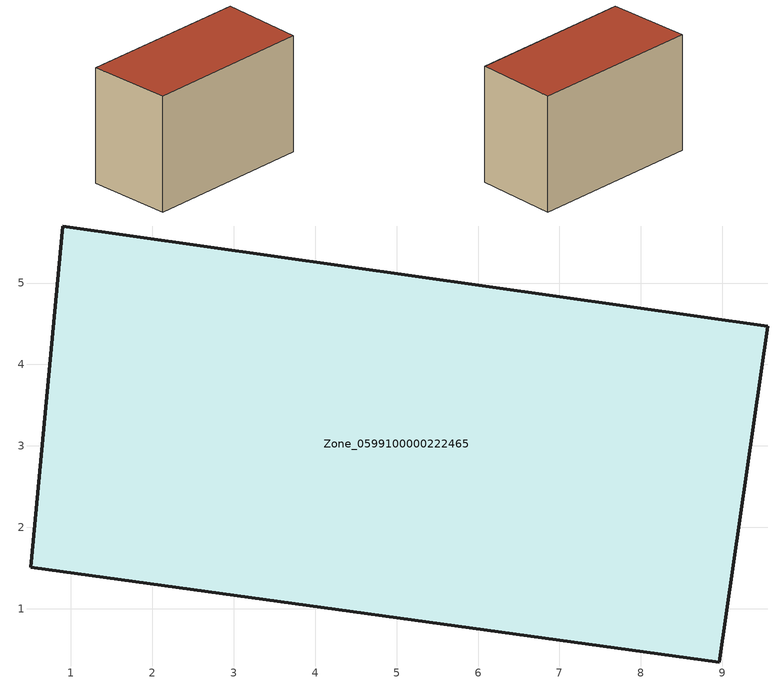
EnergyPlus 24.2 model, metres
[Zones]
Zone_0599100000222465
 floor ground (C_G): 0.5,1.51 0.9,5.7 9.56,4.47 8.96,0.35 z0
 wall outside (C_F): 0.5,1.51 8.96,0.35 9.56,4.47 0.9,5.7 0.5,1.51 z0:6.03
 roof outside (C_R): 0.9,5.7 0.5,1.51 8.96,0.35 9.56,4.47 z6.03
[BUILDING]
Pand.0599100000222465: North Axis=0; Terrain=City; Loads Convergence Tolerance Value=0.04; Temperature Convergence Tolerance Value=0.4; Solar Distribution=FullExterior; Maximum Number of Warmup Days=25; Minimum Number of Warmup Days=1
[Site:Location]
Rotterdam.The.Hague.AP_ZH_NLD Design_Conditions: Latitude=51.96; Longitude=4.45; Time Zone=1; Elevation=-4.5
[SITE:GROUNDTEMPERATURE:BUILDINGSURFACE]
18, 18, 18, 18, 18, 18, 18, 18, 18, 18, 18, 18
[MATERIAL] Thermal Absorptance=0.9; Solar Absorptance=0.7; Visible Absorptance=0.7
Name | Roughness | Thickness | Conductivity | Density | Specific Heat
G.TC.1946-1964 | MediumSmooth | 0.15 | 1 | 540 | 1210
F.TC.1946-1964 | Rough | 0.3 | 0.857143 | 1920 | 840
R.TC.1946-1964 | MediumRough | 0.2 | 0.235294 | 1500 | 1000
[CONSTRUCTION]
C_G: G.TC.1946-1964
C_F: F.TC.1946-1964
C_R: R.TC.1946-1964
[ZONE]
Zone_0599100000222465: Type=1; Multiplier=1; Ceiling Height=Autocalculate; Volume=Autocalculate; Floor Area=autocalculate; Part of Total Floor Area=Yes
[ZONEINFILTRATION:DESIGNFLOWRATE]
Infil_Zone_0599100000222465: Zone or ZoneList or Space or SpaceList=Zone_0599100000222465; Schedule=AlwaysOn; Design Flow Rate Calculation Method=Flow/Area; Flow Rate per Floor Area=0.003; Constant Term Coefficient=1; Temperature Term Coefficient=0; Velocity Term Coefficient=0; Velocity Squared Term Coefficient=0
[HVACTEMPLATE:ZONE:IDEALLOADSAIRSYSTEM]
Zone_0599100000222465: Maximum Heating Supply Air Temperature=50; Minimum Cooling Supply Air Temperature=13; Maximum Heating Supply Air Humidity Ratio=0.0156; Minimum Cooling Supply Air Humidity Ratio=0.0077; Heating Limit=NoLimit; Cooling Limit=NoLimit; Dehumidification Control Type=ConstantSensibleHeatRatio; Cooling Sensible Heat Ratio=0.7; Dehumidification Setpoint=60; Humidification Control Type=None; Humidification Setpoint=30; Outdoor Air Method=None; Outdoor Air Flow Rate per Person=0.00944; Outdoor Air Flow Rate per Zone Floor Area=0; Outdoor Air Flow Rate per Zone=0; Demand Controlled Ventilation Type=None; Outdoor Air Economizer Type=NoEconomizer; Heat Recovery Type=None; Sensible Heat Recovery Effectiveness=0.7; Latent Heat Recovery Effectiveness=0.65
[ZONECONTROL:THERMOSTAT]
ThermostatControl_Zone_0599100000222465: Zone or ZoneList=Zone_0599100000222465; Control Type Schedule=DualSetpointControlType; Control 1=Thermostat_Zone_0599100000222465; Temperature Difference Between Cutout And Setpoint=0
[THERMOSTATSETPOINT:DUALSETPOINT]
Thermostat_Zone_0599100000222465: Heating Setpoint Temperature Schedule=HeatingSetpoint_Zone_0599100000222465; Cooling Setpoint Temperature Schedule=CoolingSetpoint_Zone_0599100000222465
[SCHEDULE:COMPACT]
HeatingSetpoint_Zone_0599100000222465: Through: 12/31, For: AllDays, Until: 24:00, 21
CoolingSetpoint_Zone_0599100000222465: Through: 12/31, For: AllDays, Until: 24:00, 24
DualSetpointControlType: Through: 12/31, For: AllDays, Until: 24:00, 4
AlwaysOn: Through: 12/31, For: AllDays, Until: 24:00, 1
